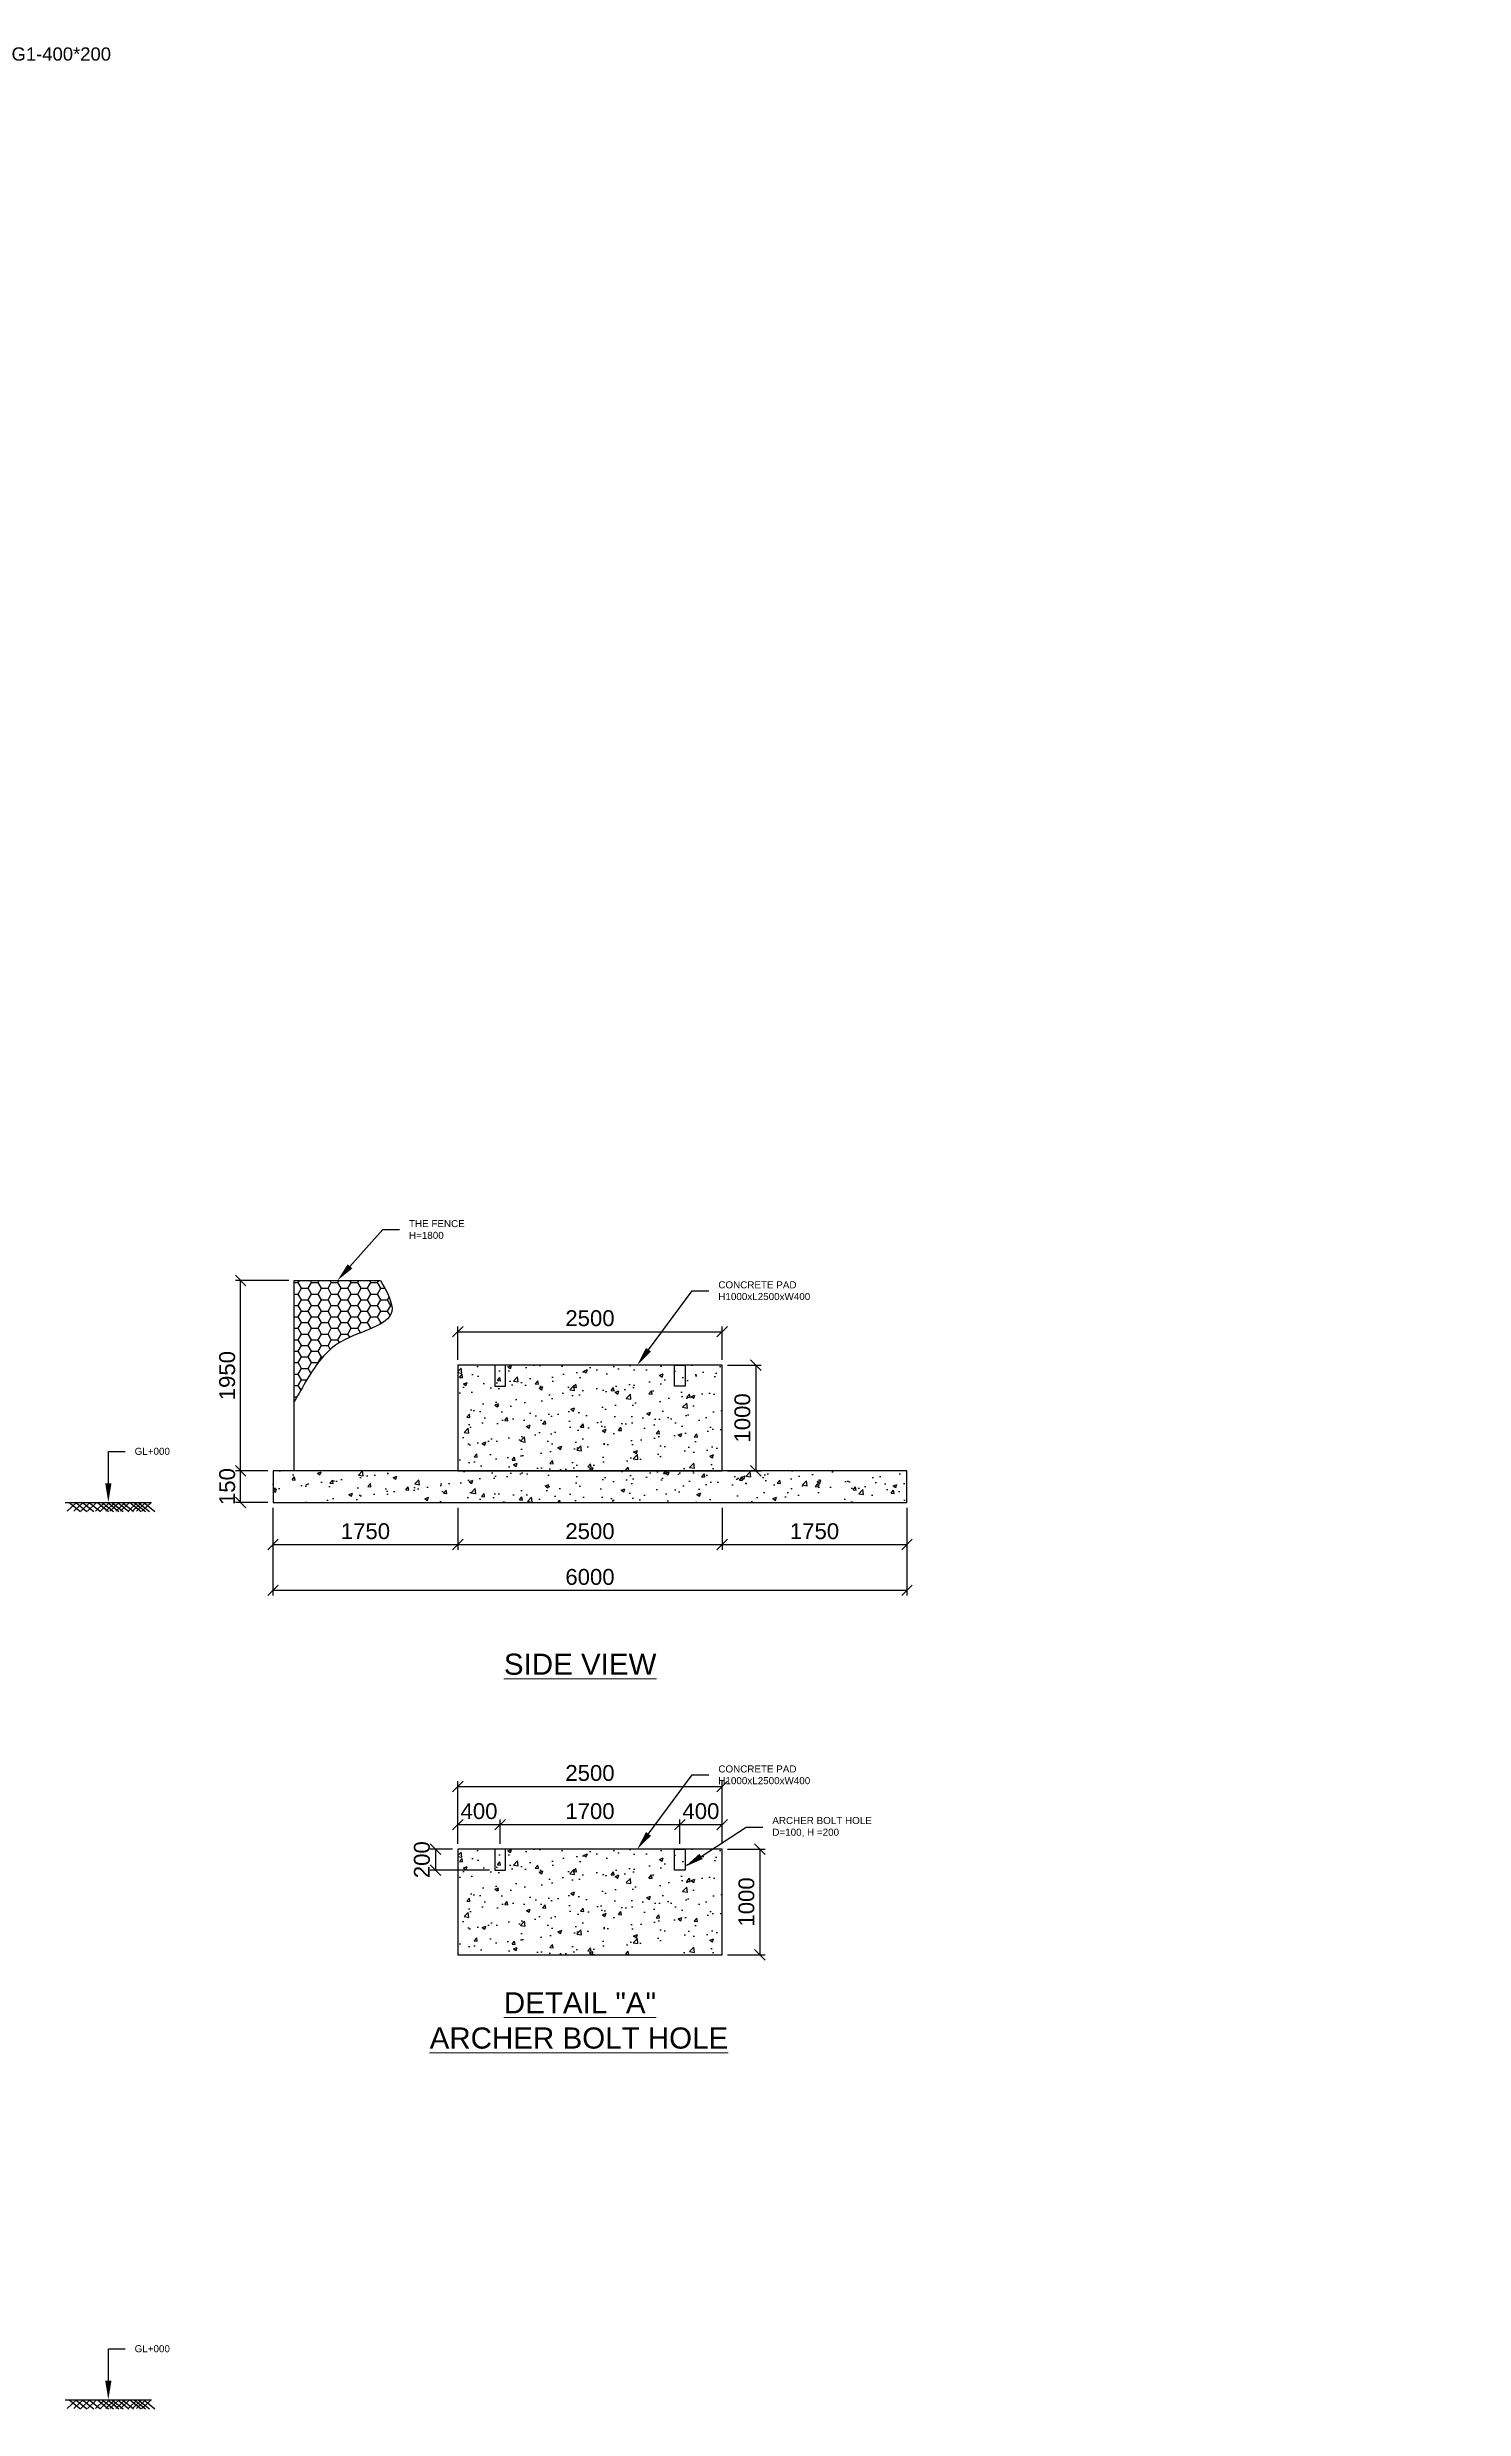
# Model space of a CAD drawing. Extents: x -1041800 to 1211622, y -13029 to 106851.
# Drawn here: x 105167 to 118572, y 13284 to 35638 of the extents above; entities that cross this region are included whole.
import ezdxf
from ezdxf import colors
from ezdxf.entities.mleader import LeaderData, LeaderLine
from ezdxf.math import Vec2, Vec3

# ---------------------------------------------------------------- set-up
doc = ezdxf.new("R2010")
doc.units = 0
doc.header["$MEASUREMENT"] = 0
doc.layers.get('0').update_dxf_attribs({"lineweight": 5})
doc.layers.add('Dimension', color=14, linetype='Continuous')
doc.layers.add('VAN', color=7, linetype='Continuous')
doc.styles.add('Arial_1', font='arial.ttf', dxfattribs={"height": 45})
doc.styles.get("Standard").update_dxf_attribs({"font": 'arial.ttf'})
doc.dimstyles.new('TL100', dxfattribs={"dimscale": 0, "dimtxt": 200, "dimasz": 100, "dimexe": 50, "dimexo": 50, "dimgap": 50, "dimtad": 1, "dimdec": 0, "dimtxsty": 'Standard', "dimblk": 'OBLIQUE', "dimcen": 2.5, "dimclrd": 6, "dimclre": 6, "dimclrt": 3, "dimadec": 0, "dimazin": 0, "dimtfac": 1, "dimtdec": 0, "dimtmove": 0, "dimatfit": 3, "dimldrblk": 'OBLIQUE', "dimfxl": 1, "dimarcsym": 0})
pattern_1 = [(50, (-395583.23, -292097.8), (358.63009, -31.37607), [37.5, -412.5]), (355, (-395583.23, -292097.8), (-69.37567, 376.09607), [30, -330]), (100.451444, (-395553.34, -292100.4), (289.25442, 344.72), [31.8701, -350.57106]), (46.1842, (-395583.23, -291997.8), (533.62067, -82.75964), [56.25, -618.75]), (96.63564, (-395538.76, -292004.7), (467.33097, 487.0593), [47.80517, -525.8569]), (351.18416, (-395583.23, -291997.8), (467.33097, 487.0593), [45, -495]), (21, (-395533.23, -292022.8), (298.45353, -201.30945), [37.5, -412.5]), (326, (-395533.23, -292022.8), (121.65767, 362.57502), [30, -330]), (71.451445, (-395508.36, -292039.57), (420.11119, 161.26558), [31.8701, -350.57106]), (37.5, (-395583.23, -292097.8), (6.079928, 166.446927), [0, -326, 0, -335, 0, -331.25]), (7.5, (-395583.23, -292097.8), (131.53477, 197.205856), [0, -191, 0, -318.5, 0, -126.25]), (327.5, (-395694.73, -292097.8), (266.911218, -11.277436), [0, -125, 0, -390, 0, -517.5]), (317.5, (-395744.73, -292097.8), (291.593085, 50.05249), [0, -162.5, 0, -259, 0, -367.5])]

# ---------------------------------------------------------------- blocks, each defined once
blk = doc.blocks.new('_Oblique')
at = {"color": 0, "linetype": 'ByBlock', "lineweight": -2}
blk.add_line((-0.5, -0.5), (0.5, 0.5), dxfattribs=at)
blk = doc.blocks.new('*D162')
at = {"layer": 'Defpoints', "color": 0, "transparency": 16777216}
for p in [(107303, 21863), (113303, 21863), (113303, 21031)]:
    blk.add_point(p, dxfattribs=at)
at = {"layer": 'VAN', "color": 6, "lineweight": -2, "transparency": 16777216}
for p, q in [((107303, 21813), (107303, 20981)), ((113303, 21813), (113303, 20981)), ((107303, 21031), (113303, 21031))]:
    blk.add_line(p, q, dxfattribs=at)
at = {"layer": 'VAN', "color": 6, "lineweight": -2, "transparency": 16777216, "xscale": 100, "yscale": 100, "zscale": 100, "rotation": 180}
blk.add_blockref('_Oblique', (107303, 21031), dxfattribs=at)
at = {"layer": 'VAN', "color": 6, "lineweight": -2, "transparency": 16777216, "xscale": 100, "yscale": 100, "zscale": 100}
blk.add_blockref('_Oblique', (113303, 21031), dxfattribs=at)
at = {"layer": 'VAN', "color": 3, "transparency": 16777216, "insert": (110303, 21157), "char_height": 150, "attachment_point": 5}
blk.add_mtext('6000', dxfattribs=at)
blk = doc.blocks.new('*D163')
at = {"layer": 'Defpoints', "color": 0, "transparency": 16777216}
for p in [(111553, 23479), (109053, 23163), (111553, 23163)]:
    blk.add_point(p, dxfattribs=at)
at = {"layer": 'VAN', "color": 6, "lineweight": -2, "transparency": 16777216}
for p, q in [((109053, 23213), (109053, 23529)), ((109053, 23479), (111553, 23479)), ((111553, 23213), (111553, 23529))]:
    blk.add_line(p, q, dxfattribs=at)
at = {"layer": 'VAN', "color": 6, "lineweight": -2, "transparency": 16777216, "xscale": 100, "yscale": 100, "zscale": 100, "rotation": 180}
blk.add_blockref('_Oblique', (109053, 23479), dxfattribs=at)
at = {"layer": 'VAN', "color": 6, "lineweight": -2, "transparency": 16777216, "xscale": 100, "yscale": 100, "zscale": 100}
blk.add_blockref('_Oblique', (111553, 23479), dxfattribs=at)
at = {"layer": 'VAN', "color": 3, "transparency": 16777216, "insert": (110303, 23606), "char_height": 150, "attachment_point": 5}
blk.add_mtext('2500', dxfattribs=at)
blk = doc.blocks.new('*D164')
at = {"layer": 'Defpoints', "color": 0, "transparency": 16777216}
for p in [(107303, 21863), (109053, 21863), (109053, 21464)]:
    blk.add_point(p, dxfattribs=at)
at = {"layer": 'VAN', "color": 6, "lineweight": -2, "transparency": 16777216}
for p, q in [((107303, 21813), (107303, 21414)), ((109053, 21813), (109053, 21414)), ((107303, 21464), (109053, 21464))]:
    blk.add_line(p, q, dxfattribs=at)
at = {"layer": 'VAN', "color": 6, "lineweight": -2, "transparency": 16777216, "xscale": 100, "yscale": 100, "zscale": 100, "rotation": 180}
blk.add_blockref('_Oblique', (107303, 21464), dxfattribs=at)
at = {"layer": 'VAN', "color": 6, "lineweight": -2, "transparency": 16777216, "xscale": 100, "yscale": 100, "zscale": 100}
blk.add_blockref('_Oblique', (109053, 21464), dxfattribs=at)
at = {"layer": 'VAN', "color": 3, "transparency": 16777216, "insert": (108178, 21590), "char_height": 150, "attachment_point": 5}
blk.add_mtext('1750', dxfattribs=at)
blk = doc.blocks.new('*D146')
at = {"layer": 'Defpoints', "color": 0, "transparency": 16777216}
for p in [(109053, 21863), (111553, 21863), (111553, 21464)]:
    blk.add_point(p, dxfattribs=at)
at = {"layer": 'VAN', "color": 6, "lineweight": -2, "transparency": 16777216}
for p, q in [((109053, 21813), (109053, 21414)), ((111553, 21813), (111553, 21414)), ((109053, 21464), (111553, 21464))]:
    blk.add_line(p, q, dxfattribs=at)
at = {"layer": 'VAN', "color": 6, "lineweight": -2, "transparency": 16777216, "xscale": 100, "yscale": 100, "zscale": 100, "rotation": 180}
blk.add_blockref('_Oblique', (109053, 21464), dxfattribs=at)
at = {"layer": 'VAN', "color": 6, "lineweight": -2, "transparency": 16777216, "xscale": 100, "yscale": 100, "zscale": 100}
blk.add_blockref('_Oblique', (111553, 21464), dxfattribs=at)
at = {"layer": 'VAN', "color": 3, "transparency": 16777216, "insert": (110303, 21590), "char_height": 150, "attachment_point": 5}
blk.add_mtext('2500', dxfattribs=at)
blk = doc.blocks.new('*D147')
at = {"layer": 'Defpoints', "color": 0, "transparency": 16777216}
for p in [(111553, 21863), (113303, 21863), (113303, 21464)]:
    blk.add_point(p, dxfattribs=at)
at = {"layer": 'VAN', "color": 6, "lineweight": -2, "transparency": 16777216}
for p, q in [((111553, 21813), (111553, 21414)), ((113303, 21813), (113303, 21414)), ((111553, 21464), (113303, 21464))]:
    blk.add_line(p, q, dxfattribs=at)
at = {"layer": 'VAN', "color": 6, "lineweight": -2, "transparency": 16777216, "xscale": 100, "yscale": 100, "zscale": 100, "rotation": 180}
blk.add_blockref('_Oblique', (111553, 21464), dxfattribs=at)
at = {"layer": 'VAN', "color": 6, "lineweight": -2, "transparency": 16777216, "xscale": 100, "yscale": 100, "zscale": 100}
blk.add_blockref('_Oblique', (113303, 21464), dxfattribs=at)
at = {"layer": 'VAN', "color": 3, "transparency": 16777216, "insert": (112428, 21590), "char_height": 150, "attachment_point": 5}
blk.add_mtext('1750', dxfattribs=at)
blk = doc.blocks.new('*D165')
at = {"layer": 'Defpoints', "color": 0, "transparency": 16777216}
for p in [(106997, 22163), (107303, 22163), (107303, 21863)]:
    blk.add_point(p, dxfattribs=at)
at = {"layer": 'VAN', "color": 6, "lineweight": -2, "transparency": 16777216}
for p, q in [((107253, 22163), (106947, 22163)), ((106997, 21863), (106997, 22163)), ((107253, 21863), (106947, 21863))]:
    blk.add_line(p, q, dxfattribs=at)
at = {"layer": 'VAN', "color": 6, "lineweight": -2, "transparency": 16777216, "xscale": 100, "yscale": 100, "zscale": 100}
for p, rotation in [((106997, 22163), 90), ((106997, 21863), 270)]:
    blk.add_blockref('_Oblique', p, dxfattribs=dict(at, rotation=rotation))
at = {"layer": 'VAN', "color": 3, "transparency": 16777216, "insert": (106870, 22013), "char_height": 150, "attachment_point": 5, "rotation": 90}
blk.add_mtext('150', dxfattribs=at)
blk = doc.blocks.new('*D168')
at = {"layer": 'Defpoints', "color": 0, "transparency": 16777216}
for p in [(106997, 23963), (107503, 23963), (107303, 22163)]:
    blk.add_point(p, dxfattribs=at)
at = {"layer": 'VAN', "color": 6, "lineweight": -2, "transparency": 16777216}
for p, q in [((107453, 23963), (106947, 23963)), ((106997, 22163), (106997, 23963)), ((107253, 22163), (106947, 22163))]:
    blk.add_line(p, q, dxfattribs=at)
at = {"layer": 'VAN', "color": 6, "lineweight": -2, "transparency": 16777216, "xscale": 100, "yscale": 100, "zscale": 100}
for p, rotation in [((106997, 23963), 90), ((106997, 22163), 270)]:
    blk.add_blockref('_Oblique', p, dxfattribs=dict(at, rotation=rotation))
at = {"layer": 'VAN', "color": 3, "transparency": 16777216, "insert": (106870, 23063), "char_height": 150, "attachment_point": 5, "rotation": 90}
blk.add_mtext('1950', dxfattribs=at)
blk = doc.blocks.new('*D169')
at = {"layer": 'Defpoints', "color": 0, "transparency": 16777216}
for p in [(111553, 19174), (109053, 18581), (111553, 18581)]:
    blk.add_point(p, dxfattribs=at)
at = {"layer": 'VAN', "color": 6, "lineweight": -2, "transparency": 16777216}
for p, q in [((109053, 18631), (109053, 19224)), ((109053, 19174), (111553, 19174)), ((111553, 18631), (111553, 19224))]:
    blk.add_line(p, q, dxfattribs=at)
at = {"layer": 'VAN', "color": 6, "lineweight": -2, "transparency": 16777216, "xscale": 100, "yscale": 100, "zscale": 100, "rotation": 180}
blk.add_blockref('_Oblique', (109053, 19174), dxfattribs=at)
at = {"layer": 'VAN', "color": 6, "lineweight": -2, "transparency": 16777216, "xscale": 100, "yscale": 100, "zscale": 100}
blk.add_blockref('_Oblique', (111553, 19174), dxfattribs=at)
at = {"layer": 'VAN', "color": 3, "transparency": 16777216, "insert": (110303, 19301), "char_height": 150, "attachment_point": 5}
blk.add_mtext('2500', dxfattribs=at)
blk = doc.blocks.new('*D170')
at = {"layer": 'Defpoints', "color": 0, "transparency": 16777216}
for p in [(109453, 18813), (109053, 18581), (109453, 18581)]:
    blk.add_point(p, dxfattribs=at)
at = {"layer": 'VAN', "color": 6, "lineweight": -2, "transparency": 16777216}
for p, q in [((109053, 18631), (109053, 18863)), ((109053, 18813), (109453, 18813)), ((109453, 18631), (109453, 18863))]:
    blk.add_line(p, q, dxfattribs=at)
at = {"layer": 'VAN', "color": 6, "lineweight": -2, "transparency": 16777216, "xscale": 100, "yscale": 100, "zscale": 100, "rotation": 180}
blk.add_blockref('_Oblique', (109053, 18813), dxfattribs=at)
at = {"layer": 'VAN', "color": 6, "lineweight": -2, "transparency": 16777216, "xscale": 100, "yscale": 100, "zscale": 100}
blk.add_blockref('_Oblique', (109453, 18813), dxfattribs=at)
at = {"layer": 'VAN', "color": 3, "transparency": 16777216, "insert": (109253, 18940), "char_height": 150, "attachment_point": 5}
blk.add_mtext('400', dxfattribs=at)
blk = doc.blocks.new('*D171')
at = {"layer": 'Defpoints', "color": 0, "transparency": 16777216}
for p in [(111153, 18813), (109453, 18581), (111153, 18581)]:
    blk.add_point(p, dxfattribs=at)
at = {"layer": 'VAN', "color": 6, "lineweight": -2, "transparency": 16777216}
for p, q in [((109453, 18631), (109453, 18863)), ((109453, 18813), (111153, 18813)), ((111153, 18631), (111153, 18863))]:
    blk.add_line(p, q, dxfattribs=at)
at = {"layer": 'VAN', "color": 6, "lineweight": -2, "transparency": 16777216, "xscale": 100, "yscale": 100, "zscale": 100, "rotation": 180}
blk.add_blockref('_Oblique', (109453, 18813), dxfattribs=at)
at = {"layer": 'VAN', "color": 6, "lineweight": -2, "transparency": 16777216, "xscale": 100, "yscale": 100, "zscale": 100}
blk.add_blockref('_Oblique', (111153, 18813), dxfattribs=at)
at = {"layer": 'VAN', "color": 3, "transparency": 16777216, "insert": (110303, 18940), "char_height": 150, "attachment_point": 5}
blk.add_mtext('1700', dxfattribs=at)
blk = doc.blocks.new('*D172')
at = {"layer": 'Defpoints', "color": 0, "transparency": 16777216}
for p in [(111553, 18813), (111153, 18581), (111553, 18581)]:
    blk.add_point(p, dxfattribs=at)
at = {"layer": 'VAN', "color": 6, "lineweight": -2, "transparency": 16777216}
for p, q in [((111153, 18631), (111153, 18863)), ((111153, 18813), (111553, 18813)), ((111553, 18631), (111553, 18863))]:
    blk.add_line(p, q, dxfattribs=at)
at = {"layer": 'VAN', "color": 6, "lineweight": -2, "transparency": 16777216, "xscale": 100, "yscale": 100, "zscale": 100, "rotation": 180}
blk.add_blockref('_Oblique', (111153, 18813), dxfattribs=at)
at = {"layer": 'VAN', "color": 6, "lineweight": -2, "transparency": 16777216, "xscale": 100, "yscale": 100, "zscale": 100}
blk.add_blockref('_Oblique', (111553, 18813), dxfattribs=at)
at = {"layer": 'VAN', "color": 3, "transparency": 16777216, "insert": (111353, 18940), "char_height": 150, "attachment_point": 5}
blk.add_mtext('400', dxfattribs=at)
blk = doc.blocks.new('*D173')
at = {"layer": 'Defpoints', "color": 0, "transparency": 16777216}
for p in [(109053, 18581), (108840, 18381), (109403, 18381)]:
    blk.add_point(p, dxfattribs=at)
at = {"layer": 'VAN', "color": 6, "lineweight": -2, "transparency": 16777216}
for p, q in [((109003, 18581), (108790, 18581)), ((108840, 18581), (108840, 18381)), ((109353, 18381), (108790, 18381))]:
    blk.add_line(p, q, dxfattribs=at)
at = {"layer": 'VAN', "color": 6, "lineweight": -2, "transparency": 16777216, "xscale": 100, "yscale": 100, "zscale": 100}
for p, rotation in [((108840, 18581), 90), ((108840, 18381), 270)]:
    blk.add_blockref('_Oblique', p, dxfattribs=dict(at, rotation=rotation))
at = {"layer": 'VAN', "color": 3, "transparency": 16777216, "insert": (108713, 18481), "char_height": 150, "attachment_point": 5, "rotation": 90}
blk.add_mtext('200', dxfattribs=at)
blk = doc.blocks.new('*D174')
at = {"layer": 'Defpoints', "color": 0, "transparency": 16777216}
for p in [(111553, 23163), (111553, 22163), (111872, 22163)]:
    blk.add_point(p, dxfattribs=at)
at = {"layer": 'VAN', "color": 6, "lineweight": -2, "transparency": 16777216}
for p, q in [((111603, 23163), (111922, 23163)), ((111872, 23163), (111872, 22163)), ((111603, 22163), (111922, 22163))]:
    blk.add_line(p, q, dxfattribs=at)
at = {"layer": 'VAN', "color": 6, "lineweight": -2, "transparency": 16777216, "xscale": 100, "yscale": 100, "zscale": 100}
for p, rotation in [((111872, 23163), 90), ((111872, 22163), 270)]:
    blk.add_blockref('_Oblique', p, dxfattribs=dict(at, rotation=rotation))
at = {"layer": 'VAN', "color": 3, "transparency": 16777216, "insert": (111746, 22663), "char_height": 150, "attachment_point": 5, "rotation": 90}
blk.add_mtext('1000', dxfattribs=at)
blk = doc.blocks.new('*D175')
at = {"layer": 'Defpoints', "color": 0, "transparency": 16777216}
for p in [(111553, 18581), (111553, 17581), (111910, 17581)]:
    blk.add_point(p, dxfattribs=at)
at = {"layer": 'VAN', "color": 6, "lineweight": -2, "transparency": 16777216}
for p, q in [((111603, 18581), (111960, 18581)), ((111910, 18581), (111910, 17581)), ((111603, 17581), (111960, 17581))]:
    blk.add_line(p, q, dxfattribs=at)
at = {"layer": 'VAN', "color": 6, "lineweight": -2, "transparency": 16777216, "xscale": 100, "yscale": 100, "zscale": 100}
for p, rotation in [((111910, 18581), 90), ((111910, 17581), 270)]:
    blk.add_blockref('_Oblique', p, dxfattribs=dict(at, rotation=rotation))
at = {"layer": 'VAN', "color": 3, "transparency": 16777216, "insert": (111784, 18081), "char_height": 150, "attachment_point": 5, "rotation": 90}
blk.add_mtext('1000', dxfattribs=at)

msp = doc.modelspace()

# ---------------------------------------------------------------- hatches: boundary and pattern name
at = {"layer": 'VAN'}
h = msp.add_hatch(dxfattribs=at)
h.set_pattern_fill('HONEY', color=0, scale=500)
h.set_pattern_definition([(0, (-380582.524, -283603.18), (93.75, 54.1265877), [62.5, -125]), (120, (-380582.524, -283603.18), (-93.75, 54.1265877), [62.5, -125]), (60, (-380582.524, -283603.18), (2e-14, 108.2531755), [-125, 62.5])])
edge = h.paths.add_edge_path()
edge.add_line((107503.2, 23963.2), (107503.2, 22817.4))
edge.add_spline(control_points=[(107503.2, 22817.4), (107544.5, 22888.6), (107666.5, 23099), (107895.1, 23450.1), (108550.7, 23557.4), (108381.9, 23856), (108321.4, 23963.2)], knot_values=[0, 0, 0, 0, 246.3739845, 727.71001, 1282.3576372, 1592.9031159, 1592.9031159, 1592.9031159, 1592.9031159], degree=3, periodic=0)
edge.add_line((108321.4, 23963.2), (107503.2, 23963.2))
h = msp.add_hatch(dxfattribs=at)
h.set_pattern_fill('AR-CONC', color=0, scale=50)
h.set_pattern_definition(pattern_1)
h.paths.add_polyline_path([(109053.2, 23163.2), (109053.2, 22163.2), (111553.2, 22163.2), (111553.2, 23163.2)])
h = msp.add_hatch(dxfattribs=at)
h.set_pattern_fill('AR-CONC', color=0, scale=50)
h.set_pattern_definition(pattern_1)
h.paths.add_polyline_path([(107303.2, 22163.2), (107303.2, 21863.2), (113303.2, 21863.2), (113303.2, 22163.2)])
h = msp.add_hatch(dxfattribs=at)
h.set_pattern_fill('AR-CONC', color=0, scale=50)
h.set_pattern_definition([(50, (-395583.23, -296680.35), (358.63009, -31.37607), [37.5, -412.5]), (355, (-395583.23, -296680.35), (-69.37567, 376.09607), [30, -330]), (100.451444, (-395553.34, -296682.96), (289.25442, 344.72), [31.8701, -350.57106]), (46.1842, (-395583.23, -296580.35), (533.62067, -82.75964), [56.25, -618.75]), (96.63564, (-395538.76, -296587.25), (467.33097, 487.0593), [47.80517, -525.8569]), (351.18416, (-395583.23, -296580.35), (467.33097, 487.0593), [45, -495]), (21, (-395533.23, -296605.35), (298.45353, -201.30945), [37.5, -412.5]), (326, (-395533.23, -296605.35), (121.65767, 362.57502), [30, -330]), (71.451445, (-395508.36, -296622.13), (420.11119, 161.26558), [31.8701, -350.57106]), (37.5, (-395583.23, -296680.35), (6.079928, 166.446927), [0, -326, 0, -335, 0, -331.25]), (7.5, (-395583.23, -296680.35), (131.53477, 197.205856), [0, -191, 0, -318.5, 0, -126.25]), (327.5, (-395694.73, -296680.35), (266.911218, -11.277436), [0, -125, 0, -390, 0, -517.5]), (317.5, (-395744.73, -296680.35), (291.593085, 50.05249), [0, -162.5, 0, -259, 0, -367.5])])
h.paths.add_polyline_path([(109053.2, 18580.7), (109053.2, 17580.7), (111553.2, 17580.7), (111553.2, 18580.7)])

# ---------------------------------------------------------------- linework, layer by layer
at = {"layer": 'VAN', "color": 0}
for p, q in [((107503.2, 22163.2), (107503.2, 23963.2)), ((107503.2, 23963.2), (108321.4, 23963.2)), ((105337.7, 21863.2), (106152, 21863.2)), ((105442.9, 21863.2), (105356.2, 21780.1)), ((105374.1, 21863.2), (105479.8, 21778.1)), ((105505.8, 21863.2), (105419.1, 21780.1)), ((105437, 21863.2), (105542.7, 21778.1)), ((105570.5, 21863.2), (105483.7, 21780.1)), ((105501.7, 21863.2), (105607.3, 21778.1)), ((105633.4, 21863.2), (105546.7, 21780.1)), ((105564.6, 21863.2), (105670.3, 21778.1)), ((105709.6, 21863.2), (105622.9, 21780.1)), ((105640.8, 21863.2), (105746.5, 21778.1)), ((105756, 21863.2), (105669.2, 21780.1)), ((105687.2, 21863.2), (105792.9, 21778.1)), ((105807.3, 21863.2), (105720.6, 21780.1)), ((105738.5, 21863.2), (105844.2, 21778.1)), ((105847.1, 21863.2), (105760.4, 21780.1)), ((105778.3, 21863.2), (105884, 21778.1)), ((105903.4, 21863.2), (105816.7, 21780.1)), ((105834.6, 21863.2), (105940.3, 21778.1)), ((105946.5, 21863.2), (105859.7, 21780.1)), ((105877.7, 21863.2), (105983.4, 21778.1)), ((106017.7, 21863.2), (105931, 21780.1)), ((105948.9, 21863.2), (106054.6, 21778.1)), ((106059.1, 21863.2), (105972.4, 21780.1)), ((105990.3, 21863.2), (106096, 21778.1)), ((106097.2, 21863.2), (106010.5, 21780.1)), ((106028.4, 21863.2), (106134.1, 21778.1)), ((106148.6, 21863.2), (106061.8, 21780.1)), ((106079.8, 21863.2), (106185.5, 21778.1)), ((105337.7, 13368.6), (106152, 13368.6)), ((105442.9, 13368.6), (105356.2, 13285.5)), ((105374.1, 13368.6), (105479.8, 13283.5)), ((105505.8, 13368.6), (105419.1, 13285.5)), ((105437, 13368.6), (105542.7, 13283.5)), ((105570.5, 13368.6), (105483.7, 13285.5)), ((105501.7, 13368.6), (105607.3, 13283.5)), ((105633.4, 13368.6), (105546.7, 13285.5)), ((105564.6, 13368.6), (105670.3, 13283.5)), ((105709.6, 13368.6), (105622.9, 13285.5)), ((105640.8, 13368.6), (105746.5, 13283.5)), ((105756, 13368.6), (105669.2, 13285.5)), ((105687.2, 13368.6), (105792.9, 13283.5)), ((105807.3, 13368.6), (105720.6, 13285.5)), ((105738.5, 13368.6), (105844.2, 13283.5)), ((105847.1, 13368.6), (105760.4, 13285.5)), ((105778.3, 13368.6), (105884, 13283.5)), ((105903.4, 13368.6), (105816.7, 13285.5)), ((105834.6, 13368.6), (105940.3, 13283.5)), ((105946.5, 13368.6), (105859.7, 13285.5)), ((105877.7, 13368.6), (105983.4, 13283.5)), ((106017.7, 13368.6), (105931, 13285.5)), ((105948.9, 13368.6), (106054.6, 13283.5)), ((106059.1, 13368.6), (105972.4, 13285.5)), ((105990.3, 13368.6), (106096, 13283.5)), ((106097.2, 13368.6), (106010.5, 13285.5)), ((106028.4, 13368.6), (106134.1, 13283.5)), ((106148.6, 13368.6), (106061.8, 13285.5)), ((106079.8, 13368.6), (106185.5, 13283.5))]:
    msp.add_line(p, q, dxfattribs=at)
for points in [[(109053.2, 22163.2), (111553.2, 22163.2), (111553.2, 23163.2), (109053.2, 23163.2)], [(109403.2, 22963.2), (109503.2, 22963.2), (109503.2, 23163.2), (109403.2, 23163.2)], [(111203.2, 22963.2), (111103.2, 22963.2), (111103.2, 23163.2), (111203.2, 23163.2)], [(107303.2, 21863.2), (113303.2, 21863.2), (113303.2, 22163.2), (107303.2, 22163.2)], [(109053.2, 17580.7), (111553.2, 17580.7), (111553.2, 18580.7), (109053.2, 18580.7)], [(109403.2, 18380.7), (109503.2, 18380.7), (109503.2, 18580.7), (109403.2, 18580.7)], [(111203.2, 18380.7), (111103.2, 18380.7), (111103.2, 18580.7), (111203.2, 18580.7)]]:
    msp.add_lwpolyline(points, close=True, dxfattribs=at)
msp.add_spline([(108321.4, 23963.2), (108427.1, 23671.2), (107951, 23386.6), (107628, 23029.8), (107503.2, 22817.4)], degree=3, dxfattribs=at)

# ---------------------------------------------------------------- texts
at = {"char_height": 200, "width": 6399.139, "attachment_point": 1}
for s, insert in [('{\\LSIDE VIEW}', (109488.2, 20431.6)), ('\\pi2496.63653;{\\LDETAIL "A"\\P\\pi1794.24908;ARCHER BOLT HOLE}', (106991.5, 17226.4))]:
    msp.add_mtext(s, dxfattribs=dict(at, insert=insert))
at = {"layer": 'Dimension', "insert": (105299.3, 35636), "char_height": 125, "attachment_point": 2, "style": 'Arial_1'}
msp.add_mtext_dynamic_manual_height_columns('G1-400*200', width=3809.737, gutter_width=1, heights=[0], dxfattribs=at)

# ---------------------------------------------------------------- dimensions: what is measured, and where the dimension line sits
at = {"layer": 'VAN', "color": 0}
dim = msp.add_linear_dim(base=(106996.5, 23963.2), p1=(107303.2, 22163.2), p2=(107503.2, 23963.2), angle=90, text='1950', dimstyle='TL100', override={"dimscale": 1, "dimtxt": 150}, dxfattribs=at)
dim.commit()
dim.dimension.update_dxf_attribs({"geometry": '*D168', "text_midpoint": (106870, 23063.2)})
for base, p1, p2, picture, middle in [((111553.2, 23479.3), (109053.2, 23163.2), (111553.2, 23163.2), '*D163', (110303.2, 23605.9)), ((113303.2, 21030.9), (107303.2, 21863.2), (113303.2, 21863.2), '*D162', (110303.2, 21157.4)), ((109053.2, 21463.8), (107303.2, 21863.2), (109053.2, 21863.2), '*D164', (108178.2, 21590.4)), ((111553.2, 21463.8), (109053.2, 21863.2), (111553.2, 21863.2), '*D146', (110303.2, 21590.4)), ((113303.2, 21463.8), (111553.2, 21863.2), (113303.2, 21863.2), '*D147', (112428.2, 21590.4)), ((111553.2, 19174.1), (109053.2, 18580.7), (111553.2, 18580.7), '*D169', (110303.2, 19300.6)), ((111153.2, 18813.2), (109453.2, 18580.7), (111153.2, 18580.7), '*D171', (110303.2, 18939.8))]:
    dim = msp.add_linear_dim(base=base, p1=p1, p2=p2, dimstyle='TL100', override={"dimscale": 1, "dimtxt": 150}, dxfattribs=at)
    dim.commit()
    dim.dimension.update_dxf_attribs({"geometry": picture, "text_midpoint": middle})
for base, p1, p2, picture, middle in [((111872.3, 22163.2), (111553.2, 23163.2), (111553.2, 22163.2), '*D174', (111745.7, 22663.2)), ((111910.3, 17580.7), (111553.2, 18580.7), (111553.2, 17580.7), '*D175', (111783.7, 18080.7))]:
    dim = msp.add_linear_dim(base=base, p1=p1, p2=p2, angle=90, dimstyle='TL100', override={"dimscale": 1, "dimtxt": 150}, dxfattribs=at)
    dim.commit()
    dim.dimension.update_dxf_attribs({"geometry": picture, "text_midpoint": middle})
dim = msp.add_linear_dim(base=(106996.5, 22163.2), p1=(107303.2, 21863.2), p2=(107303.2, 22163.2), angle=90, text='150', dimstyle='TL100', override={"dimscale": 1, "dimtxt": 150}, dxfattribs=at)
dim.commit()
dim.dimension.update_dxf_attribs({"geometry": '*D165', "text_midpoint": (106996.5, 22013.2), "dimtype": 160})
for base, p1, p2, picture, middle in [((109453.2, 18813.2), (109053.2, 18580.7), (109453.2, 18580.7), '*D170', (109253.2, 18813.2)), ((111553.2, 18813.2), (111153.2, 18580.7), (111553.2, 18580.7), '*D172', (111353.2, 18813.2))]:
    dim = msp.add_linear_dim(base=base, p1=p1, p2=p2, dimstyle='TL100', override={"dimscale": 1, "dimtxt": 150}, dxfattribs=at)
    dim.commit()
    dim.dimension.update_dxf_attribs({"geometry": picture, "text_midpoint": middle, "dimtype": 160})
dim = msp.add_linear_dim(base=(108839.5, 18380.7), p1=(109053.2, 18580.7), p2=(109403.2, 18380.7), angle=90, dimstyle='TL100', override={"dimscale": 1, "dimtxt": 150}, dxfattribs=at)
dim.commit()
dim.dimension.update_dxf_attribs({"geometry": '*D173', "text_midpoint": (108839.5, 18480.7), "dimtype": 160})

# ---------------------------------------------------------------- leaders
ml = msp.add_multileader_mtext('Standard')
ml.set_content('THE DOOR\\PH=1000', color=256)
ml.set_leader_properties()
ml.build(insert=Vec2(0, 0))
ml.multileader.update_dxf_attribs({"text_left_attachment_type": 2, "text_right_attachment_type": 2, "dogleg_length": 0.36, "arrow_head_size": 180, "scale": 1000})
ctx = ml.context
ctx.base_point, ctx.scale, ctx.char_height, ctx.arrow_head_size, ctx.landing_gap_size, ctx.plane_origin = Vec3(95341.2, 23926.2), 1000, 66.67, 180, 90, Vec3(104275.8, 25441.7)
ctx.left_attachment, ctx.right_attachment = 2, 2
notes = []
notes.append((ctx, [(1, (1, 1, 0), (95182.4, 23926.2), (1, 0), 158.8, [(0, [(94552.7, 24470.6)], 0, [])])]))
ctx.mtext.insert, ctx.mtext.width, ctx.mtext.flow_direction = Vec3(95431.2, 24015.6), 750.005, 5
ml = msp.add_multileader_mtext('Standard')
ml.set_content('THE FENCE\\PH=1800', color=256)
ml.set_leader_properties()
ml.build(insert=Vec2(0, 0))
ml.multileader.update_dxf_attribs({"text_left_attachment_type": 2, "text_right_attachment_type": 2, "dogleg_length": 0.36, "arrow_head_size": 180, "scale": 1000})
ctx = ml.context
ctx.base_point, ctx.scale, ctx.char_height, ctx.arrow_head_size, ctx.landing_gap_size, ctx.plane_origin = Vec3(108500, 24446), 1000, 66.67, 180, 90, Vec3(117434.6, 25961.5)
ctx.left_attachment, ctx.right_attachment = 2, 2
notes.append((ctx, [(1, (1, 1, 0), (108341.2, 24446), (1, 0), 158.8, [(0, [(107912.3, 23963.2)], 0, [])])]))
ctx.mtext.insert, ctx.mtext.width, ctx.mtext.flow_direction = Vec3(108590, 24535.5), 622.587, 5
ml = msp.add_multileader_mtext('Standard')
ml.set_content('CONCRETE PAD\\PH1000xL2500xW400', color=256)
ml.set_leader_properties()
ml.build(insert=Vec2(0, 0))
ml.multileader.update_dxf_attribs({"text_left_attachment_type": 2, "text_right_attachment_type": 2, "dogleg_length": 0.36, "arrow_head_size": 180, "scale": 1000})
ctx = ml.context
ctx.base_point, ctx.scale, ctx.char_height, ctx.arrow_head_size, ctx.landing_gap_size, ctx.plane_origin = Vec3(111427.8, 23866.6), 1000, 66.667, 180, 90, Vec3(120487.5, 24014.7)
ctx.left_attachment, ctx.right_attachment = 2, 2
notes.append((ctx, [(1, (1, 1, 0), (111269, 23866.6), (1, 0), 158.8, [(0, [(110750.1, 23163.2)], 0, [])])]))
ctx.mtext.insert, ctx.mtext.width, ctx.mtext.flow_direction = Vec3(111517.8, 23956.2), 1100.105, 5
ml = msp.add_multileader_mtext('Standard')
ml.set_content('ARCHER BOLT HOLE\\PD=100, H =200', color=256)
ml.set_leader_properties()
ml.build(insert=Vec2(0, 0))
ml.multileader.update_dxf_attribs({"text_left_attachment_type": 2, "text_right_attachment_type": 2, "dogleg_length": 0.36, "arrow_head_size": 180, "scale": 1000})
ctx = ml.context
ctx.base_point, ctx.scale, ctx.char_height, ctx.arrow_head_size, ctx.landing_gap_size, ctx.plane_origin = Vec3(101722.1, 22946.7), 1000, 66.667, 180, 90, Vec3(110656.7, 24462.2)
ctx.left_attachment, ctx.right_attachment = 2, 2
notes.append((ctx, [(1, (1, 1, 0), (101563.3, 22946.7), (1, 0), 158.8, [(0, [(101134.3, 22463.9)], 0, [])])]))
ctx.mtext.insert, ctx.mtext.width, ctx.mtext.flow_direction = Vec3(101812.1, 23043.8), 1072.566, 5
ml = msp.add_multileader_mtext('Standard')
ml.set_content('GL+000', color=256)
ml.set_leader_properties()
ml.build(insert=Vec2(0, 0))
ml.multileader.update_dxf_attribs({"text_left_attachment_type": 2, "text_right_attachment_type": 2, "dogleg_length": 0.36, "arrow_head_size": 180, "scale": 1000})
ctx = ml.context
ctx.base_point, ctx.scale, ctx.char_height, ctx.arrow_head_size, ctx.landing_gap_size, ctx.plane_origin = Vec3(105903.6, 22346), 1000, 66.67, 180, 90, Vec3(114838.2, 23861.5)
ctx.left_attachment, ctx.right_attachment = 2, 2
notes.append((ctx, [(1, (1, 1, 0), (105744.8, 22346), (1, 0), 158.8, [(0, [(105744.8, 21863.2)], 0, [])])]))
ctx.mtext.insert, ctx.mtext.width, ctx.mtext.flow_direction = Vec3(105993.6, 22380.1), 750.005, 5
ml = msp.add_multileader_mtext('Standard')
ml.set_content('SEE DETAIL "A"', color=256)
ml.set_leader_properties()
ml.build(insert=Vec2(0, 0))
ml.multileader.update_dxf_attribs({"text_left_attachment_type": 2, "text_right_attachment_type": 2, "dogleg_length": 0.36, "arrow_head_size": 180, "scale": 1000})
ctx = ml.context
ctx.base_point, ctx.scale, ctx.char_height, ctx.arrow_head_size, ctx.landing_gap_size, ctx.plane_origin = Vec3(101722.1, 21736), 1000, 66.667, 180, 90, Vec3(110656.7, 23416.4)
ctx.left_attachment, ctx.right_attachment = 2, 2
notes.append((ctx, [(1, (1, 1, 0), (101563.3, 21736), (1, 0), 158.8, [(0, [(101130, 21921)], 0, [])])]))
ctx.mtext.insert, ctx.mtext.width, ctx.mtext.flow_direction = Vec3(101812.1, 21770.1), 1072.566, 5
ml = msp.add_multileader_mtext('Standard')
ml.set_content('ARCHER BOLT HOLE\\PD=100, H =200', color=256)
ml.set_leader_properties()
ml.build(insert=Vec2(0, 0))
ml.multileader.update_dxf_attribs({"text_left_attachment_type": 2, "text_right_attachment_type": 2, "dogleg_length": 0.36, "arrow_head_size": 180, "scale": 1000})
ctx = ml.context
ctx.base_point, ctx.scale, ctx.char_height, ctx.arrow_head_size, ctx.landing_gap_size, ctx.plane_origin = Vec3(101722.1, 20203.9), 1000, 66.667, 180, 90, Vec3(110656.7, 18688.4)
ctx.left_attachment, ctx.right_attachment = 2, 2
notes.append((ctx, [(1, (1, 1, 0), (101563.3, 20203.9), (1, 0), 158.8, [(0, [(101134.3, 20686.7)], 0, [])])]))
ctx.mtext.insert, ctx.mtext.width, ctx.mtext.flow_direction = Vec3(101812.1, 20300.1), 1072.566, 5
ml = msp.add_multileader_mtext('Standard')
ml.set_content('SKID L2500XW2200\\PH150X75', color=256)
ml.set_leader_properties()
ml.build(insert=Vec2(0, 0))
ml.multileader.update_dxf_attribs({"text_left_attachment_type": 2, "text_right_attachment_type": 2, "dogleg_length": 0.36, "arrow_head_size": 180, "scale": 1000})
ctx = ml.context
ctx.base_point, ctx.scale, ctx.char_height, ctx.arrow_head_size, ctx.landing_gap_size, ctx.plane_origin = Vec3(61492, 19899.3), 1000, 66.667, 180, 90, Vec3(70426.6, 20047.5)
ctx.left_attachment, ctx.right_attachment = 2, 2
notes.append((ctx, [(1, (1, 1, 0), (61333.2, 19899.3), (1, 0), 158.8, [(0, [(60749.9, 20384.9)], 0, [])])]))
ctx.mtext.insert, ctx.mtext.width, ctx.mtext.flow_direction = Vec3(61582, 19988.9), 905.617, 5
ml = msp.add_multileader_mtext('Standard')
ml.set_content('CONCRETE PAD\\PGL+300', color=256)
ml.set_leader_properties()
ml.build(insert=Vec2(0, 0))
ml.multileader.update_dxf_attribs({"text_left_attachment_type": 2, "text_right_attachment_type": 2, "dogleg_length": 0.36, "arrow_head_size": 180, "scale": 1000})
ctx = ml.context
ctx.base_point, ctx.scale, ctx.char_height, ctx.arrow_head_size, ctx.landing_gap_size, ctx.plane_origin = Vec3(63977.2, 19899.3), 1000, 66.667, 180, 90, Vec3(72911.8, 20047.5)
ctx.left_attachment, ctx.right_attachment = 2, 2
notes.append((ctx, [(1, (1, 1, 0), (63818.4, 19899.3), (1, 0), 158.8, [(0, [(63235.1, 19268.2)], 0, [])])]))
ctx.mtext.insert, ctx.mtext.width, ctx.mtext.flow_direction = Vec3(64067.2, 19988.9), 1100.105, 5
ml = msp.add_multileader_mtext('Standard')
ml.set_content('GAS LEAK DETECTOR', color=256)
ml.set_leader_properties()
ml.build(insert=Vec2(0, 0))
ml.multileader.update_dxf_attribs({"text_left_attachment_type": 2, "text_right_attachment_type": 2, "dogleg_length": 0.36, "arrow_head_size": 180, "scale": 1000})
ctx = ml.context
ctx.base_point, ctx.scale, ctx.char_height, ctx.arrow_head_size, ctx.landing_gap_size, ctx.plane_origin = Vec3(67753.6, 19840), 1000, 66.667, 180, 90, Vec3(76688.2, 21355.5)
ctx.left_attachment, ctx.right_attachment = 2, 2
notes.append((ctx, [(1, (1, 1, 0), (67594.8, 19840), (1, 0), 158.8, [(0, [(67165.8, 19357.2)], 0, [])])]))
ctx.mtext.insert, ctx.mtext.width, ctx.mtext.flow_direction = Vec3(67843.6, 19929.6), 622.587, 5
ml = msp.add_multileader_mtext('Standard')
ml.set_content('CONCRETE PAD\\PGL+300', color=256)
ml.set_leader_properties()
ml.build(insert=Vec2(0, 0))
ml.multileader.update_dxf_attribs({"text_left_attachment_type": 2, "text_right_attachment_type": 2, "dogleg_length": 0.36, "arrow_head_size": 180, "scale": 1000})
ctx = ml.context
ctx.base_point, ctx.scale, ctx.char_height, ctx.arrow_head_size, ctx.landing_gap_size, ctx.plane_origin = Vec3(96652, 19839.7), 1000, 66.667, 180, 90, Vec3(105586.6, 19987.9)
ctx.left_attachment, ctx.right_attachment = 2, 2
notes.append((ctx, [(1, (1, 1, 0), (96493.2, 19839.7), (1, 0), 158.8, [(0, [(95909.9, 19208.6)], 0, [])])]))
ctx.mtext.insert, ctx.mtext.width, ctx.mtext.flow_direction = Vec3(96742, 19929.3), 1100.105, 5
ml = msp.add_multileader_mtext('Standard')
ml.set_content('THE FENCE\\PH=1800', color=256)
ml.set_leader_properties()
ml.build(insert=Vec2(0, 0))
ml.multileader.update_dxf_attribs({"text_left_attachment_type": 2, "text_right_attachment_type": 2, "dogleg_length": 0.36, "arrow_head_size": 180, "scale": 1000})
ctx = ml.context
ctx.base_point, ctx.scale, ctx.char_height, ctx.arrow_head_size, ctx.landing_gap_size, ctx.plane_origin = Vec3(63977.2, 19312.8), 1000, 66.67, 180, 90, Vec3(72911.8, 20828.2)
ctx.left_attachment, ctx.right_attachment = 2, 2
notes.append((ctx, [(1, (1, 1, 0), (63818.4, 19312.8), (1, 0), 158.8, [(0, [(63389.5, 18830)], 0, [])])]))
ctx.mtext.insert, ctx.mtext.width, ctx.mtext.flow_direction = Vec3(64067.2, 19402.2), 622.587, 5
ml = msp.add_multileader_mtext('Standard')
ml.set_content('THE FENCE\\PH=1800', color=256)
ml.set_leader_properties()
ml.build(insert=Vec2(0, 0))
ml.multileader.update_dxf_attribs({"text_left_attachment_type": 2, "text_right_attachment_type": 2, "dogleg_length": 0.36, "arrow_head_size": 180, "scale": 1000})
ctx = ml.context
ctx.base_point, ctx.scale, ctx.char_height, ctx.arrow_head_size, ctx.landing_gap_size, ctx.plane_origin = Vec3(96652, 19253.1), 1000, 66.67, 180, 90, Vec3(105586.6, 20768.6)
ctx.left_attachment, ctx.right_attachment = 2, 2
notes.append((ctx, [(1, (1, 1, 0), (96493.2, 19253.1), (1, 0), 158.8, [(0, [(96064.3, 18770.3)], 0, [])])]))
ctx.mtext.insert, ctx.mtext.width, ctx.mtext.flow_direction = Vec3(96742, 19342.6), 622.587, 5
ml = msp.add_multileader_mtext('Standard')
ml.set_content('THE DOOR\\PH=2000', color=256)
ml.set_leader_properties()
ml.build(insert=Vec2(0, 0))
ml.multileader.update_dxf_attribs({"text_left_attachment_type": 2, "text_right_attachment_type": 2, "dogleg_length": 0.36, "arrow_head_size": 180, "scale": 1000})
ctx = ml.context
ctx.base_point, ctx.scale, ctx.char_height, ctx.arrow_head_size, ctx.landing_gap_size, ctx.plane_origin = Vec3(100905, 19253.1), 1000, 66.67, 180, 90, Vec3(109839.6, 20768.6)
ctx.left_attachment, ctx.right_attachment = 2, 2
notes.append((ctx, [(1, (1, 1, 0), (100746.2, 19253.1), (1, 0), 158.8, [(0, [(100317.2, 18770.3)], 0, [])])]))
ctx.mtext.insert, ctx.mtext.width, ctx.mtext.flow_direction = Vec3(100995, 19342.6), 750.005, 5
ml = msp.add_multileader_mtext('Standard')
ml.set_content('CONCRETE PAD\\PH1000xL2500xW400', color=256)
ml.set_leader_properties()
ml.build(insert=Vec2(0, 0))
ml.multileader.update_dxf_attribs({"text_left_attachment_type": 2, "text_right_attachment_type": 2, "dogleg_length": 0.36, "arrow_head_size": 180, "scale": 1000})
ctx = ml.context
ctx.base_point, ctx.scale, ctx.char_height, ctx.arrow_head_size, ctx.landing_gap_size, ctx.plane_origin = Vec3(111427.8, 19284), 1000, 66.667, 180, 90, Vec3(120487.5, 19432.2)
ctx.left_attachment, ctx.right_attachment = 2, 2
notes.append((ctx, [(1, (1, 1, 0), (111269, 19284), (1, 0), 158.8, [(0, [(110750.1, 18580.7)], 0, [])])]))
ctx.mtext.insert, ctx.mtext.width, ctx.mtext.flow_direction = Vec3(111517.8, 19373.6), 1100.105, 5
ml = msp.add_multileader_mtext('Standard')
ml.set_content('ARCHER BOLT HOLE\\PD=100, H =200', color=256)
ml.set_leader_properties()
ml.build(insert=Vec2(0, 0))
ml.multileader.update_dxf_attribs({"text_left_attachment_type": 2, "text_right_attachment_type": 2, "dogleg_length": 0.36, "arrow_head_size": 180, "scale": 1000})
ctx = ml.context
ctx.base_point, ctx.scale, ctx.char_height, ctx.arrow_head_size, ctx.landing_gap_size, ctx.plane_origin = Vec3(111938.8, 18788.4), 1000, 66.667, 180, 90, Vec3(121223.8, 20096)
ctx.left_attachment, ctx.right_attachment = 2, 2
notes.append((ctx, [(1, (1, 1, 0), (111780, 18788.4), (1, 0), 158.8, [(0, [(111203.2, 18414.9)], 0, [])])]))
ctx.mtext.insert, ctx.mtext.width, ctx.mtext.flow_direction = Vec3(112028.8, 18885.5), 1072.566, 5
ml = msp.add_multileader_mtext('Standard')
ml.set_content('THE FENCE\\PH=1950', color=256)
ml.set_leader_properties()
ml.build(insert=Vec2(0, 0))
ml.multileader.update_dxf_attribs({"text_left_attachment_type": 2, "text_right_attachment_type": 2, "dogleg_length": 0.36, "arrow_head_size": 180, "scale": 1000})
ctx = ml.context
ctx.base_point, ctx.scale, ctx.char_height, ctx.arrow_head_size, ctx.landing_gap_size, ctx.plane_origin = Vec3(93499.3, 15951.4), 1000, 66.67, 180, 90, Vec3(102433.9, 17466.9)
ctx.left_attachment, ctx.right_attachment = 2, 2
notes.append((ctx, [(1, (1, 1, 0), (93340.5, 15951.4), (1, 0), 158.8, [(0, [(92911.6, 15468.6)], 0, [])])]))
ctx.mtext.insert, ctx.mtext.width, ctx.mtext.flow_direction = Vec3(93589.3, 16041.6), 622.587, 5
ml = msp.add_multileader_mtext('Standard')
ml.set_content('GL+000', color=256)
ml.set_leader_properties()
ml.build(insert=Vec2(0, 0))
ml.multileader.update_dxf_attribs({"text_left_attachment_type": 2, "text_right_attachment_type": 2, "dogleg_length": 0.36, "arrow_head_size": 180, "scale": 1000})
ctx = ml.context
ctx.base_point, ctx.scale, ctx.char_height, ctx.arrow_head_size, ctx.landing_gap_size, ctx.plane_origin = Vec3(105903.6, 13851.4), 1000, 66.67, 180, 90, Vec3(114838.2, 15366.9)
ctx.left_attachment, ctx.right_attachment = 2, 2
notes.append((ctx, [(1, (1, 1, 0), (105744.8, 13851.4), (1, 0), 158.8, [(0, [(105744.8, 13368.6)], 0, [])])]))
ctx.mtext.insert, ctx.mtext.width, ctx.mtext.flow_direction = Vec3(105993.6, 13885.5), 750.005, 5
for ctx, leaders in notes:
    for number, flags, end, landing, length, lines in leaders:
        leader = LeaderData()
        leader.index, (leader.has_last_leader_line, leader.has_dogleg_vector, leader.attachment_direction) = number, flags
        leader.last_leader_point, leader.dogleg_vector, leader.dogleg_length = Vec3(end), Vec3(landing), length
        for number, points, colour, breaks in lines:
            line = LeaderLine()
            line.index, line.vertices, line.color, line.breaks = number, Vec3.list(points), colors.encode_raw_color(colour), breaks
            leader.lines.append(line)
        ctx.leaders.append(leader)

doc.saveas('drawing.dxf')
